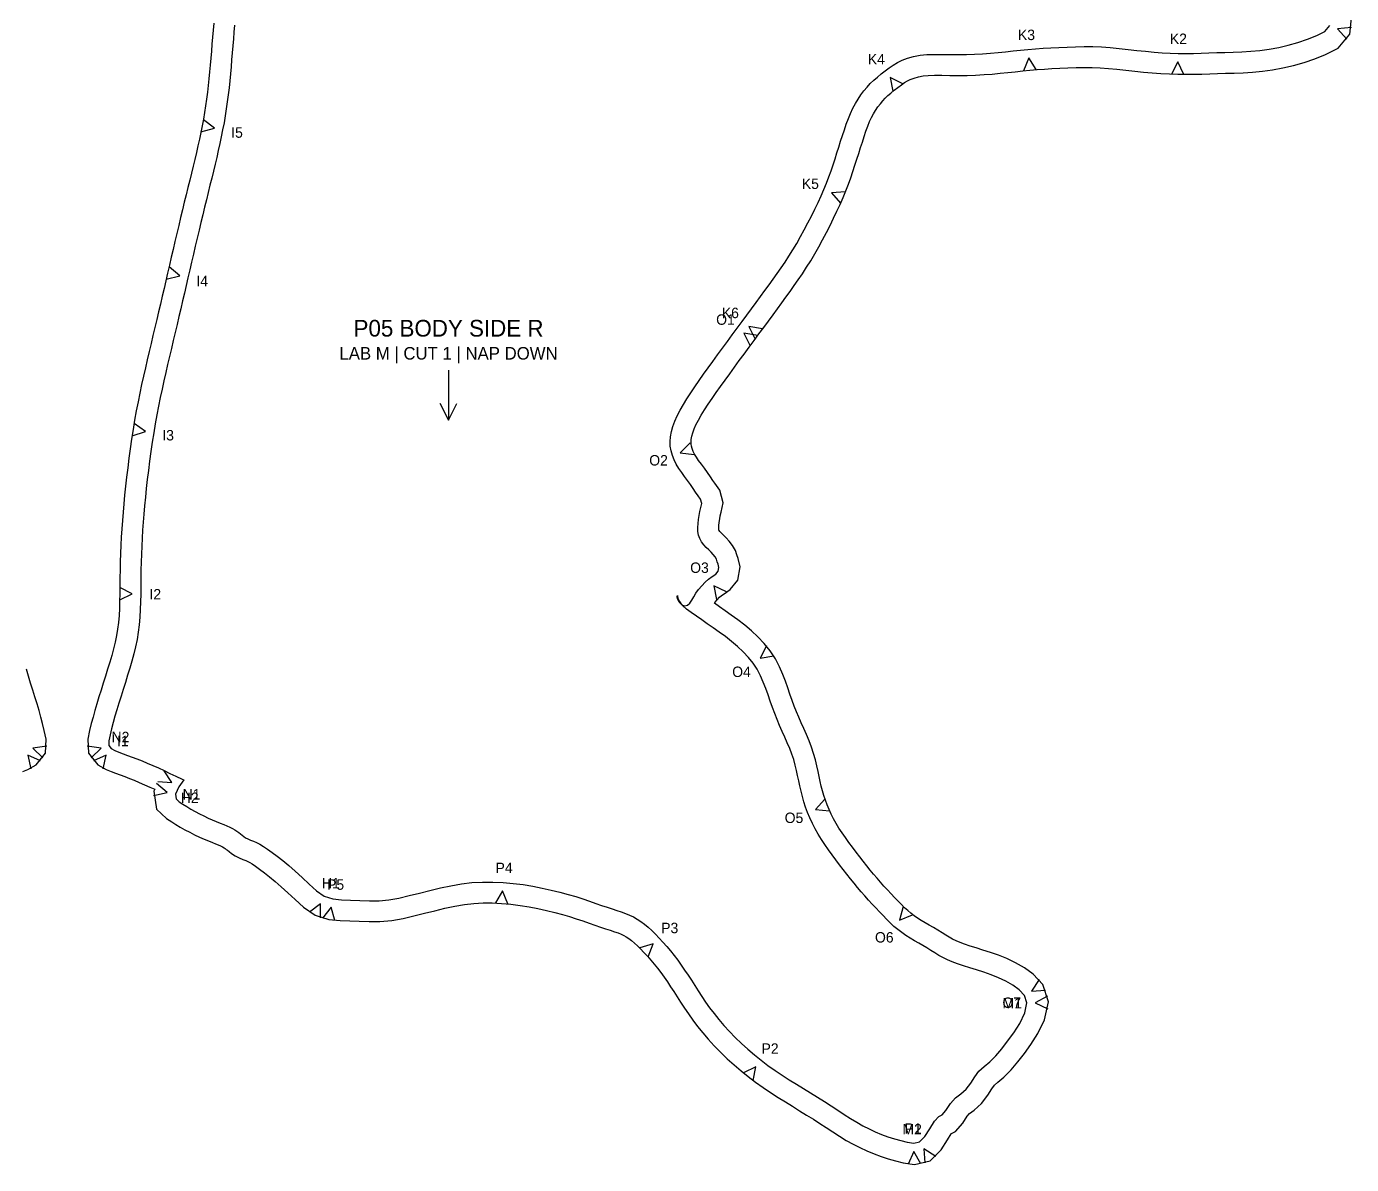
# Model space of a CAD drawing. Header units: millimetres. Extents: x 10 to 1500, y 0 to 660.
# Drawn here: x 1177.9 to 1495.1, y 0 to 272.4 of the extents above; entities that cross this region are included whole.
import ezdxf
from ezdxf.enums import TextEntityAlignment as Align

# ---------------------------------------------------------------- set-up
doc = ezdxf.new("R2010")
doc.units = ezdxf.units.MM
for name, color, linetype in [('CUT', 1, 'Continuous'), ('LABEL', 7, 'Continuous'), ('NOTCH', 3, 'Continuous'), ('STITCH_REF', 8, 'Continuous')]:
    doc.layers.add(name, color=color, linetype=linetype)

msp = doc.modelspace()

# ---------------------------------------------------------------- linework, layer by layer
at = {"layer": 'CUT'}
for points in [[(1222.68, 273.17), (1222.54, 271.51), (1222.4, 269.85), (1222.26, 268.18), (1222.13, 266.5), (1221.99, 264.83), (1221.85, 263.17), (1221.7, 261.52), (1221.54, 259.88), (1221.37, 258.26), (1221.18, 256.65), (1220.97, 255.04), (1220.74, 253.43), (1220.49, 251.83), (1220.21, 250.23), (1219.92, 248.63), (1219.59, 247.03), (1219.26, 245.43), (1218.9, 243.83), (1218.53, 242.22), (1218.14, 240.59), (1217.75, 238.95), (1217.34, 237.29), (1216.92, 235.59), (1216.5, 233.87), (1216.07, 232.12), (1215.63, 230.33), (1215.19, 228.51), (1214.74, 226.66), (1214.29, 224.79), (1213.84, 222.89), (1213.4, 220.98), (1212.95, 219.06), (1212.51, 217.16), (1212.07, 215.26), (1211.64, 213.39), (1211.21, 211.53), (1210.78, 209.68), (1210.35, 207.83), (1209.92, 205.98), (1209.49, 204.12), (1209.04, 202.24), (1208.59, 200.35), (1208.14, 198.44), (1207.68, 196.52), (1207.22, 194.59), (1206.76, 192.64), (1206.31, 190.68), (1205.86, 188.7), (1205.41, 186.68), (1204.98, 184.63), (1204.55, 182.53), (1204.14, 180.37), (1203.75, 178.17), (1203.37, 175.92), (1203.02, 173.64), (1202.68, 171.34), (1202.37, 169.04), (1202.08, 166.77), (1201.81, 164.53), (1201.56, 162.34), (1201.34, 160.21), (1201.14, 158.14), (1200.96, 156.12), (1200.8, 154.13), (1200.65, 152.15), (1200.53, 150.19), (1200.43, 148.22), (1200.36, 146.25), (1200.3, 144.29), (1200.26, 142.33), (1200.23, 140.4), (1200.21, 138.49), (1200.19, 136.63), (1200.16, 134.82), (1200.1, 133.08), (1200.01, 131.38), (1199.86, 129.73), (1199.67, 128.15), (1199.41, 126.6), (1199.08, 125.03), (1198.7, 123.45), (1198.27, 121.87), (1197.79, 120.24), (1197.27, 118.57), (1196.75, 116.88), (1196.24, 115.22), (1195.72, 113.58), (1195.21, 111.94), (1194.71, 110.31), (1194.23, 108.7), (1193.78, 107.1), (1193.37, 105.53), (1192.97, 103.92), (1192.54, 101.84), (1192.66, 98.46), (1194.92, 95.63), (1196.93, 94.59), (1198.13, 94.1), (1199.19, 93.68), (1200.26, 93.27), (1201.37, 92.85), (1202.48, 92.42), (1203.63, 91.96), (1204.84, 91.46), (1206.09, 90.92), (1207.36, 90.36), (1208.55, 89.81), (1208.36, 89.4), (1208.95, 85.03), (1211.34, 82.86), (1212.61, 82.03), (1213.63, 81.4), (1214.68, 80.76), (1215.8, 80.13), (1216.94, 79.52), (1218.1, 78.94), (1219.25, 78.39), (1220.38, 77.9), (1221.44, 77.46), (1222.36, 77.1), (1223.12, 76.79), (1223.78, 76.5), (1224.34, 76.24), (1224.8, 76.01), (1225.15, 75.8), (1225.44, 75.62), (1225.69, 75.44), (1225.99, 75.21), (1226.38, 74.89), (1226.96, 74.44), (1227.78, 73.91), (1228.74, 73.41), (1229.63, 73.03), (1230.34, 72.76), (1230.86, 72.54), (1231.32, 72.31), (1231.89, 71.96), (1232.68, 71.42), (1233.67, 70.7), (1234.8, 69.85), (1236.04, 68.87), (1237.39, 67.74), (1238.85, 66.45), (1240.44, 65.01), (1242.15, 63.43), (1244.17, 61.58), (1246.94, 59.66), (1250.2, 58.64), (1252.97, 58.39), (1255.26, 58.3), (1257.5, 58.21), (1259.86, 58.13), (1262.48, 58.14), (1265.29, 58.38), (1268.03, 58.89), (1270.62, 59.5), (1273.16, 60.13), (1275.64, 60.75), (1278.05, 61.32), (1280.42, 61.83), (1282.72, 62.23), (1284.95, 62.5), (1287.15, 62.62), (1289.37, 62.62), (1291.6, 62.51), (1293.84, 62.31), (1296.06, 62.03), (1298.2, 61.7), (1300.3, 61.29), (1302.35, 60.82), (1304.32, 60.34), (1306.16, 59.85), (1307.87, 59.34), (1309.49, 58.82), (1311.04, 58.29), (1312.53, 57.77), (1313.96, 57.28), (1315.29, 56.84), (1316.51, 56.44), (1317.61, 56.08), (1318.64, 55.73), (1319.54, 55.42), (1320.24, 55.14), (1320.84, 54.85), (1321.43, 54.51), (1322.05, 54.09), (1322.7, 53.59), (1323.39, 53.02), (1324.11, 52.36), (1324.88, 51.61), (1325.69, 50.77), (1326.52, 49.88), (1327.35, 48.95), (1328.15, 47.99), (1328.94, 46.99), (1329.74, 45.92), (1330.53, 44.82), (1331.31, 43.7), (1332.07, 42.56), (1332.84, 41.38), (1333.64, 40.14), (1334.47, 38.83), (1335.37, 37.46), (1336.33, 36.03), (1337.38, 34.56), (1338.52, 33.05), (1339.76, 31.52), (1341.08, 29.97), (1342.49, 28.42), (1343.99, 26.87), (1345.59, 25.32), (1347.26, 23.82), (1348.96, 22.39), (1350.67, 21.03), (1352.41, 19.71), (1354.21, 18.42), (1356.02, 17.21), (1357.81, 16.07), (1359.55, 14.98), (1361.26, 13.93), (1362.95, 12.88), (1364.62, 11.84), (1366.25, 10.82), (1367.81, 9.82), (1369.34, 8.82), (1370.88, 7.79), (1372.48, 6.75), (1374.12, 5.76), (1375.75, 4.86), (1377.38, 4.03), (1379.06, 3.25), (1380.77, 2.54), (1382.49, 1.92), (1384.18, 1.37), (1385.87, 0.89), (1387.73, 0.42), (1390.47, 0), (1394.22, 0.9), (1396.87, 3.54), (1398.36, 5.88), (1399.27, 7.35), (1399.32, 7.41), (1399.32, 7.41), (1400.25, 7.86), (1402.02, 9.93), (1403.05, 11.55), (1403.66, 12.24), (1404.72, 13.01), (1406.5, 14.62), (1408.02, 16.61), (1408.99, 18.15), (1409.59, 18.96), (1410.38, 19.67), (1411.86, 20.89), (1413.59, 22.63), (1415.21, 24.54), (1416.77, 26.53), (1418.35, 28.73), (1420.01, 31.33), (1421.62, 34.65), (1422.51, 38.96), (1421.19, 43.1), (1418.86, 45.56), (1416.77, 47.1), (1414.65, 48.31), (1412.56, 49.29), (1410.55, 50.09), (1408.62, 50.76), (1406.83, 51.33), (1405.21, 51.83), (1403.75, 52.29), (1402.46, 52.72), (1401.36, 53.13), (1400.4, 53.55), (1399.54, 53.97), (1398.76, 54.39), (1397.97, 54.88), (1397.06, 55.47), (1396.04, 56.11), (1394.99, 56.73), (1393.97, 57.32), (1392.99, 57.88), (1392.06, 58.43), (1391.18, 58.99), (1390.36, 59.56), (1389.59, 60.15), (1388.84, 60.77), (1388.1, 61.45), (1387.33, 62.21), (1386.52, 63.04), (1385.69, 63.92), (1384.84, 64.82), (1384, 65.73), (1383.15, 66.65), (1382.32, 67.59), (1381.49, 68.54), (1380.67, 69.5), (1379.86, 70.49), (1379.04, 71.51), (1378.2, 72.57), (1377.34, 73.67), (1376.47, 74.8), (1375.6, 75.95), (1374.74, 77.11), (1373.91, 78.24), (1373.12, 79.37), (1372.38, 80.49), (1371.69, 81.61), (1371.06, 82.73), (1370.5, 83.83), (1370, 84.94), (1369.54, 86.06), (1369.13, 87.18), (1368.77, 88.3), (1368.44, 89.43), (1368.15, 90.56), (1367.88, 91.71), (1367.62, 92.88), (1367.37, 94.11), (1367.09, 95.45), (1366.74, 96.89), (1366.31, 98.39), (1365.8, 99.92), (1365.21, 101.43), (1364.59, 102.92), (1363.94, 104.35), (1363.31, 105.72), (1362.73, 107.04), (1362.19, 108.34), (1361.68, 109.68), (1361.17, 111.09), (1360.65, 112.58), (1360.11, 114.09), (1359.54, 115.66), (1358.9, 117.33), (1358.13, 119.14), (1357.14, 121.05), (1355.9, 122.97), (1354.46, 124.73), (1352.96, 126.27), (1351.44, 127.71), (1349.82, 129.1), (1348.15, 130.4), (1346.57, 131.51), (1345.14, 132.52), (1343.74, 133.52), (1342.55, 134.36), (1342.69, 134.54), (1343.25, 135.2), (1343.8, 135.79), (1344.24, 136.17), (1344.89, 136.63), (1346.3, 137.61), (1348.19, 139.87), (1348.73, 143.05), (1348.26, 145.03), (1347.95, 145.96), (1347.57, 146.99), (1346.88, 148.21), (1346.08, 149.24), (1345.33, 150.04), (1344.7, 150.66), (1344.22, 151.14), (1343.89, 151.51), (1343.71, 151.75), (1343.65, 151.88), (1343.62, 151.94), (1343.6, 152.07), (1343.59, 152.37), (1343.63, 152.92), (1343.73, 153.71), (1343.85, 154.57), (1343.96, 155.24), (1344.19, 156.13), (1344.63, 158.4), (1343.86, 161.44), (1342.65, 163.06), (1342.16, 163.72), (1341.63, 164.57), (1340.9, 165.63), (1340.17, 166.65), (1339.45, 167.63), (1338.78, 168.53), (1338.24, 169.32), (1337.82, 170.02), (1337.48, 170.7), (1337.21, 171.36), (1337.05, 171.93), (1336.97, 172.41), (1336.95, 172.9), (1337.01, 173.55), (1337.15, 174.33), (1337.38, 175.18), (1337.7, 176.09), (1338.13, 177.05), (1338.71, 178.15), (1339.41, 179.36), (1340.2, 180.64), (1341.07, 181.97), (1342.01, 183.36), (1343, 184.79), (1344.04, 186.26), (1345.11, 187.76), (1346.21, 189.29), (1347.35, 190.84), (1348.51, 192.42), (1349.68, 194.01), (1350.86, 195.61), (1352.04, 197.21), (1353.21, 198.8), (1354.37, 200.37), (1355.5, 201.9), (1356.59, 203.4), (1357.65, 204.85), (1358.68, 206.25), (1359.69, 207.63), (1360.68, 208.99), (1361.65, 210.37), (1362.64, 211.78), (1363.63, 213.24), (1364.61, 214.76), (1365.6, 216.34), (1366.57, 217.98), (1367.53, 219.66), (1368.46, 221.36), (1369.37, 223.08), (1370.25, 224.79), (1371.09, 226.5), (1371.89, 228.18), (1372.64, 229.83), (1373.35, 231.46), (1374.02, 233.08), (1374.63, 234.66), (1375.19, 236.21), (1375.71, 237.73), (1376.2, 239.2), (1376.66, 240.63), (1377.1, 242.03), (1377.54, 243.41), (1377.97, 244.76), (1378.41, 246.09), (1378.84, 247.35), (1379.28, 248.54), (1379.72, 249.63), (1380.17, 250.6), (1380.64, 251.48), (1381.16, 252.33), (1381.71, 253.14), (1382.29, 253.9), (1382.89, 254.64), (1383.47, 255.28), (1384.07, 255.87), (1384.77, 256.48), (1385.58, 257.13), (1386.45, 257.8), (1387.31, 258.44), (1388.1, 258.99), (1388.77, 259.41), (1389.45, 259.73), (1390.37, 260.06), (1391.43, 260.37), (1392.52, 260.58), (1393.76, 260.7), (1395.25, 260.74), (1396.98, 260.72), (1398.9, 260.68), (1400.95, 260.66), (1403.03, 260.69), (1405.09, 260.76), (1407.1, 260.88), (1409.05, 261.03), (1410.95, 261.2), (1412.79, 261.39), (1414.59, 261.58), (1416.36, 261.77), (1418.09, 261.95), (1419.8, 262.1), (1421.55, 262.23), (1423.35, 262.33), (1425.23, 262.42), (1427.17, 262.49), (1429.15, 262.56), (1431.1, 262.61), (1433.02, 262.6), (1434.92, 262.53), (1436.88, 262.37), (1438.94, 262.16), (1441.06, 261.93), (1443.19, 261.71), (1445.3, 261.49), (1447.39, 261.3), (1449.44, 261.15), (1451.47, 261.04), (1453.47, 260.97), (1455.41, 260.96), (1457.33, 260.97), (1459.25, 261.01), (1461.15, 261.08), (1463.03, 261.15), (1464.94, 261.21), (1466.96, 261.27), (1469.12, 261.35), (1471.39, 261.5), (1473.74, 261.74), (1476.17, 262.07), (1478.66, 262.52), (1481.18, 263.09), (1483.73, 263.8), (1486.27, 264.65), (1488.85, 265.68), (1491.9, 267.26), (1494.67, 270.56), (1495.08, 274.49)], [(1176.96, 94.1), (1178.16, 94.59), (1180.17, 95.63), (1182.43, 98.46), (1182.54, 101.84), (1182.12, 103.92), (1181.72, 105.53), (1181.3, 107.1), (1180.86, 108.7), (1180.38, 110.31), (1179.88, 111.94), (1179.37, 113.58), (1178.85, 115.22), (1178.34, 116.88), (1177.82, 118.57)]]:
    msp.add_lwpolyline(points, dxfattribs=at)
at = {"layer": 'LABEL'}
msp.add_lwpolyline([(1278.9, 190.18), (1278.9, 178.18), (1276.9, 182.18), (1278.9, 178.18), (1280.9, 182.18)], dxfattribs=at)
at = {"layer": 'NOTCH'}
for points in [[(1495.06, 272.17), (1491.72, 271.88), (1493.96, 269.38)], [(1419.58, 262.09), (1417.8, 264.93), (1416.59, 261.8)], [(1454.97, 260.94), (1453.53, 263.97), (1451.97, 261.01)], [(1387.65, 258.7), (1384.64, 260.19), (1385.25, 256.89)], [(1219.63, 247.16), (1222.86, 248.06), (1220.2, 250.1)], [(1373.94, 232.84), (1370.59, 232.63), (1372.77, 230.08)], [(1211.3, 211.92), (1214.56, 212.71), (1211.98, 214.85)], [(1354.1, 200.01), (1350.8, 200.58), (1352.33, 197.59)], [(1352.93, 198.42), (1349.63, 198.99), (1351.15, 196)], [(1203.13, 174.44), (1206.33, 175.44), (1203.61, 177.4)], [(1336.72, 172.78), (1334.37, 170.38), (1337.7, 169.94)], [(1200.17, 135.13), (1203.19, 136.59), (1200.21, 138.13)], [(1345.41, 137.11), (1342.38, 138.54), (1343.06, 135.26)], [(1355, 124.18), (1353.47, 121.19), (1356.78, 121.76)], [(1182.71, 100.16), (1179.39, 99.66), (1181.78, 97.31)], [(1193.31, 97.31), (1195.7, 99.66), (1192.38, 100.16)], [(1181.23, 96.62), (1178.18, 98.02), (1178.88, 94.74)], [(1196.21, 94.74), (1196.91, 98.02), (1193.86, 96.62)], [(1209.3, 91.69), (1212.65, 91.44), (1210.84, 94.27)], [(1208.3, 88.32), (1211.57, 89.08), (1209, 91.24)], [(1369, 87.46), (1366.74, 84.97), (1370.08, 84.66)], [(1293.1, 62.41), (1291.81, 65.51), (1290.11, 62.62)], [(1248.28, 59.05), (1248.27, 62.41), (1245.59, 60.39)], [(1251.68, 58.38), (1250.79, 61.61), (1248.73, 58.96)], [(1387.72, 61.76), (1386.86, 58.52), (1389.97, 59.78)], [(1326.73, 49.68), (1327.87, 52.84), (1324.66, 51.86)], [(1420.34, 44.31), (1418.5, 41.5), (1421.85, 41.71)], [(1422.32, 40.28), (1419.35, 38.72), (1422.38, 37.28)], [(1351.85, 20.11), (1352.51, 23.4), (1349.48, 21.95)], [(1395.53, 1.9), (1392.71, 3.72), (1392.95, 0.37)], [(1391.95, 0.15), (1390.33, 3.09), (1388.95, 0.04)]]:
    msp.add_lwpolyline(points, dxfattribs=at)
at = {"layer": 'STITCH_REF'}
msp.add_lwpolyline([(1227.66, 272.73), (1227.52, 271.09), (1227.38, 269.44), (1227.25, 267.77), (1227.11, 266.09), (1226.97, 264.41), (1226.83, 262.73), (1226.68, 261.05), (1226.52, 259.38), (1226.34, 257.71), (1226.15, 256.03), (1225.93, 254.36), (1225.69, 252.69), (1225.42, 251.02), (1225.14, 249.35), (1224.82, 247.68), (1224.49, 246.02), (1224.14, 244.37), (1223.78, 242.72), (1223.4, 241.08), (1223, 239.43), (1222.6, 237.77), (1222.2, 236.1), (1221.78, 234.4), (1221.36, 232.68), (1220.93, 230.93), (1220.49, 229.15), (1220.05, 227.34), (1219.61, 225.49), (1219.16, 223.63), (1218.71, 221.74), (1218.26, 219.84), (1217.82, 217.93), (1217.38, 216.03), (1216.94, 214.14), (1216.51, 212.26), (1216.08, 210.4), (1215.65, 208.55), (1215.22, 206.7), (1214.79, 204.84), (1214.35, 202.97), (1213.91, 201.09), (1213.46, 199.19), (1213, 197.28), (1212.54, 195.36), (1212.09, 193.43), (1211.63, 191.5), (1211.18, 189.56), (1210.74, 187.61), (1210.3, 185.63), (1209.87, 183.62), (1209.46, 181.56), (1209.06, 179.47), (1208.67, 177.32), (1208.31, 175.12), (1207.96, 172.89), (1207.63, 170.64), (1207.32, 168.39), (1207.04, 166.15), (1206.77, 163.95), (1206.53, 161.8), (1206.31, 159.71), (1206.12, 157.68), (1205.94, 155.69), (1205.78, 153.74), (1205.64, 151.82), (1205.53, 149.91), (1205.43, 147.99), (1205.35, 146.08), (1205.3, 144.16), (1205.26, 142.25), (1205.23, 140.34), (1205.21, 138.44), (1205.19, 136.56), (1205.16, 134.69), (1205.1, 132.85), (1204.99, 131.03), (1204.84, 129.22), (1204.62, 127.43), (1204.33, 125.67), (1203.96, 123.93), (1203.54, 122.21), (1203.08, 120.5), (1202.57, 118.8), (1202.05, 117.1), (1201.53, 115.41), (1201.01, 113.73), (1200.49, 112.08), (1199.98, 110.46), (1199.49, 108.87), (1199.04, 107.32), (1198.61, 105.79), (1198.21, 104.29), (1197.85, 102.82), (1197.56, 101.42), (1197.6, 100.28), (1198.16, 99.59), (1199.04, 99.13), (1200, 98.73), (1201, 98.34), (1202.05, 97.94), (1203.15, 97.52), (1204.31, 97.07), (1205.52, 96.59), (1206.78, 96.06), (1208.08, 95.51), (1209.42, 94.92), (1210.78, 94.29), (1212.17, 93.63), (1213.62, 92.94), (1215.16, 92.25), (1215.53, 92.09), (1214.36, 90.42), (1213.51, 88.61), (1213.66, 87.51), (1214.41, 86.83), (1215.3, 86.24), (1216.24, 85.66), (1217.21, 85.08), (1218.21, 84.51), (1219.24, 83.96), (1220.29, 83.43), (1221.32, 82.94), (1222.33, 82.5), (1223.3, 82.1), (1224.22, 81.74), (1225.07, 81.39), (1225.84, 81.06), (1226.54, 80.73), (1227.17, 80.41), (1227.73, 80.09), (1228.24, 79.76), (1228.7, 79.44), (1229.1, 79.12), (1229.48, 78.82), (1229.86, 78.52), (1230.31, 78.23), (1230.87, 77.93), (1231.51, 77.66), (1232.2, 77.4), (1232.94, 77.09), (1233.75, 76.68), (1234.61, 76.16), (1235.57, 75.5), (1236.64, 74.72), (1237.85, 73.8), (1239.19, 72.75), (1240.64, 71.54), (1242.18, 70.18), (1243.82, 68.7), (1245.53, 67.11), (1247.3, 65.5), (1249.16, 64.2), (1251.18, 63.57), (1253.3, 63.38), (1255.46, 63.29), (1257.67, 63.21), (1259.94, 63.13), (1262.26, 63.14), (1264.61, 63.34), (1267, 63.79), (1269.45, 64.36), (1271.94, 64.98), (1274.45, 65.61), (1276.96, 66.2), (1279.48, 66.74), (1281.99, 67.18), (1284.5, 67.48), (1287.01, 67.62), (1289.49, 67.62), (1291.96, 67.5), (1294.38, 67.28), (1296.75, 66.99), (1299.07, 66.62), (1301.33, 66.18), (1303.49, 65.69), (1305.56, 65.19), (1307.51, 64.66), (1309.35, 64.12), (1311.07, 63.57), (1312.67, 63.02), (1314.16, 62.5), (1315.55, 62.02), (1316.85, 61.59), (1318.07, 61.19), (1319.19, 60.82), (1320.26, 60.46), (1321.28, 60.11), (1322.26, 59.72), (1323.19, 59.26), (1324.09, 58.74), (1324.96, 58.16), (1325.82, 57.51), (1326.67, 56.79), (1327.54, 56), (1328.42, 55.14), (1329.32, 54.21), (1330.23, 53.24), (1331.14, 52.21), (1332.03, 51.14), (1332.91, 50.03), (1333.77, 48.88), (1334.61, 47.71), (1335.43, 46.53), (1336.24, 45.32), (1337.05, 44.09), (1337.85, 42.83), (1338.67, 41.54), (1339.53, 40.22), (1340.44, 38.88), (1341.41, 37.52), (1342.47, 36.13), (1343.61, 34.71), (1344.83, 33.28), (1346.14, 31.84), (1347.53, 30.4), (1349, 28.98), (1350.53, 27.6), (1352.12, 26.27), (1353.74, 24.98), (1355.38, 23.73), (1357.06, 22.53), (1358.76, 21.39), (1360.47, 20.3), (1362.19, 19.23), (1363.89, 18.18), (1365.59, 17.13), (1367.27, 16.08), (1368.92, 15.05), (1370.54, 14.02), (1372.1, 12.98), (1373.63, 11.96), (1375.13, 10.99), (1376.62, 10.1), (1378.1, 9.28), (1379.58, 8.52), (1381.07, 7.82), (1382.58, 7.2), (1384.1, 6.65), (1385.63, 6.16), (1387.18, 5.72), (1388.73, 5.32), (1390.26, 5.09), (1391.69, 5.44), (1392.95, 6.69), (1394.13, 8.53), (1395.26, 10.37), (1396.27, 11.48), (1397.12, 11.9), (1397.99, 12.92), (1399.05, 14.57), (1400.27, 15.95), (1401.55, 16.89), (1402.8, 18.03), (1403.91, 19.47), (1404.87, 20.98), (1405.87, 22.33), (1407.1, 23.45), (1408.49, 24.6), (1409.91, 26.02), (1411.33, 27.69), (1412.76, 29.53), (1414.21, 31.54), (1415.64, 33.78), (1416.85, 36.27), (1417.35, 38.69), (1416.78, 40.49), (1415.53, 41.8), (1414.03, 42.91), (1412.35, 43.87), (1410.58, 44.69), (1408.8, 45.4), (1407.04, 46.02), (1405.34, 46.56), (1403.72, 47.06), (1402.2, 47.54), (1400.79, 48.01), (1399.5, 48.49), (1398.33, 49), (1397.25, 49.52), (1396.25, 50.06), (1395.29, 50.65), (1394.37, 51.25), (1393.43, 51.84), (1392.47, 52.41), (1391.48, 52.98), (1390.46, 53.57), (1389.44, 54.18), (1388.42, 54.82), (1387.43, 55.51), (1386.47, 56.24), (1385.54, 57.01), (1384.65, 57.83), (1383.79, 58.69), (1382.92, 59.57), (1382.06, 60.48), (1381.18, 61.41), (1380.31, 62.35), (1379.44, 63.3), (1378.57, 64.28), (1377.7, 65.27), (1376.84, 66.29), (1375.98, 67.33), (1375.13, 68.39), (1374.26, 69.48), (1373.38, 70.61), (1372.5, 71.77), (1371.6, 72.94), (1370.71, 74.14), (1369.83, 75.34), (1368.98, 76.57), (1368.16, 77.81), (1367.39, 79.07), (1366.66, 80.36), (1366, 81.65), (1365.4, 82.95), (1364.87, 84.25), (1364.4, 85.55), (1363.98, 86.84), (1363.62, 88.11), (1363.29, 89.37), (1363, 90.61), (1362.73, 91.85), (1362.48, 93.09), (1362.21, 94.34), (1361.9, 95.61), (1361.53, 96.91), (1361.09, 98.22), (1360.58, 99.56), (1360, 100.92), (1359.39, 102.28), (1358.76, 103.67), (1358.14, 105.07), (1357.54, 106.49), (1356.99, 107.94), (1356.46, 109.42), (1355.93, 110.91), (1355.4, 112.4), (1354.85, 113.92), (1354.26, 115.46), (1353.6, 117.01), (1352.82, 118.54), (1351.86, 120.01), (1350.72, 121.4), (1349.45, 122.71), (1348.09, 123.99), (1346.65, 125.23), (1345.17, 126.38), (1343.69, 127.43), (1342.24, 128.45), (1340.85, 129.44), (1339.51, 130.39), (1338.23, 131.28), (1337.02, 132.14), (1335.89, 132.95), (1334.91, 133.77), (1334.15, 134.6), (1333.73, 135.37), (1333.65, 135.98), (1333.69, 136.21), (1333.71, 135.92), (1333.88, 135.34), (1334.17, 134.77), (1334.51, 134.28), (1334.93, 133.9), (1335.49, 133.74), (1336.09, 133.91), (1336.65, 134.39), (1337.13, 135.09), (1337.59, 135.91), (1338.12, 136.78), (1338.78, 137.66), (1339.52, 138.53), (1340.31, 139.37), (1341.14, 140.11), (1342.04, 140.73), (1342.89, 141.33), (1343.49, 142.04), (1343.63, 142.89), (1343.45, 143.67), (1343.24, 144.3), (1343.02, 144.87), (1342.71, 145.43), (1342.28, 145.98), (1341.76, 146.54), (1341.18, 147.11), (1340.58, 147.71), (1340, 148.37), (1339.48, 149.08), (1339.06, 149.85), (1338.77, 150.68), (1338.62, 151.56), (1338.59, 152.47), (1338.65, 153.41), (1338.77, 154.37), (1338.91, 155.33), (1339.07, 156.28), (1339.32, 157.24), (1339.51, 158.25), (1339.26, 159.24), (1338.63, 160.08), (1338.02, 160.91), (1337.44, 161.83), (1336.8, 162.77), (1336.13, 163.71), (1335.43, 164.66), (1334.72, 165.63), (1334.04, 166.61), (1333.43, 167.61), (1332.91, 168.65), (1332.48, 169.72), (1332.16, 170.81), (1331.98, 171.92), (1331.94, 173.05), (1332.05, 174.22), (1332.27, 175.43), (1332.61, 176.67), (1333.05, 177.94), (1333.63, 179.24), (1334.33, 180.56), (1335.12, 181.92), (1335.98, 183.32), (1336.9, 184.74), (1337.88, 186.18), (1338.9, 187.66), (1339.96, 189.16), (1341.05, 190.68), (1342.17, 192.23), (1343.31, 193.8), (1344.48, 195.38), (1345.66, 196.98), (1346.84, 198.58), (1348.02, 200.18), (1349.19, 201.76), (1350.34, 203.33), (1351.47, 204.86), (1352.56, 206.36), (1353.62, 207.8), (1354.65, 209.2), (1355.64, 210.57), (1356.61, 211.91), (1357.57, 213.25), (1358.52, 214.61), (1359.46, 216), (1360.39, 217.44), (1361.33, 218.94), (1362.25, 220.49), (1363.16, 222.1), (1364.06, 223.73), (1364.93, 225.38), (1365.78, 227.04), (1366.59, 228.68), (1367.36, 230.29), (1368.08, 231.87), (1368.75, 233.41), (1369.37, 234.92), (1369.95, 236.41), (1370.48, 237.88), (1370.97, 239.32), (1371.44, 240.74), (1371.89, 242.15), (1372.33, 243.54), (1372.77, 244.93), (1373.22, 246.31), (1373.67, 247.68), (1374.13, 249.03), (1374.62, 250.35), (1375.13, 251.62), (1375.69, 252.83), (1376.3, 253.97), (1376.96, 255.04), (1377.64, 256.05), (1378.36, 256.99), (1379.09, 257.89), (1379.86, 258.75), (1380.69, 259.55), (1381.56, 260.31), (1382.49, 261.06), (1383.44, 261.79), (1384.39, 262.49), (1385.36, 263.17), (1386.38, 263.8), (1387.52, 264.35), (1388.82, 264.82), (1390.25, 265.23), (1391.79, 265.53), (1393.45, 265.69), (1395.2, 265.74), (1397.05, 265.72), (1398.98, 265.68), (1400.94, 265.67), (1402.91, 265.69), (1404.86, 265.76), (1406.77, 265.87), (1408.63, 266.01), (1410.47, 266.18), (1412.27, 266.36), (1414.06, 266.55), (1415.83, 266.74), (1417.61, 266.92), (1419.4, 267.09), (1421.23, 267.22), (1423.1, 267.33), (1425.02, 267.41), (1426.99, 267.49), (1429, 267.56), (1431.05, 267.61), (1433.12, 267.6), (1435.21, 267.52), (1437.33, 267.35), (1439.47, 267.14), (1441.6, 266.91), (1443.71, 266.68), (1445.78, 266.47), (1447.8, 266.29), (1449.77, 266.14), (1451.69, 266.03), (1453.57, 265.97), (1455.42, 265.96), (1457.26, 265.97), (1459.1, 266.01), (1460.96, 266.07), (1462.85, 266.15), (1464.79, 266.21), (1466.79, 266.26), (1468.85, 266.35), (1470.98, 266.49), (1473.16, 266.7), (1475.39, 267.01), (1477.66, 267.42), (1479.96, 267.94), (1482.26, 268.58), (1484.55, 269.35), (1486.77, 270.23), (1488.71, 271.24), (1489.86, 272.61)], dxfattribs=at)

# ---------------------------------------------------------------- texts
at = {"layer": 'LABEL'}
for s, height, p in [('K3', 2.5, (1417.27, 270.41)), ('K2', 2.5, (1453.64, 269.47)), ('K4', 2.5, (1381.33, 264.58)), ('I5', 2.5, (1228.26, 247.02)), ('K5', 2.5, (1365.53, 234.77)), ('I4', 2.5, (1219.92, 211.48)), ('O1', 2.5, (1345.2, 202.25)), ('K6', 2.5, (1346.37, 203.84)), ('P05 BODY SIDE R', 4, (1278.9, 200.18)), ('LAB M | CUT 1 | NAP DOWN', 3, (1278.9, 194.18)), ('I3', 2.5, (1211.76, 174.57)), ('O2', 2.5, (1329.18, 168.57)), ('O3', 2.5, (1338.98, 142.86)), ('I2', 2.5, (1208.69, 136.51)), ('O4', 2.5, (1349.04, 117.94)), ('N2', 2.5, (1200.35, 102.32)), ('I1', 2.5, (1200.93, 101.37)), ('H2', 2.5, (1216.92, 87.79)), ('N1', 2.5, (1217.37, 88.62)), ('O5', 2.5, (1361.61, 82.99)), ('P4', 2.5, (1292.2, 70.99)), ('H1', 2.5, (1250.72, 67.33)), ('P5', 2.5, (1251.86, 67.01)), ('P3', 2.5, (1331.86, 56.62)), ('O6', 2.5, (1383.23, 54.38)), ('O7', 2.5, (1413.75, 38.73)), ('M1', 2.5, (1413.85, 38.62)), ('P2', 2.5, (1355.88, 27.75)), ('M2', 2.5, (1389.9, 8.44)), ('P1', 2.5, (1390.12, 8.59))]:
    msp.add_text(s, height=height, dxfattribs=at).set_placement(p, align=Align.MIDDLE_CENTER)

doc.saveas('drawing.dxf')
